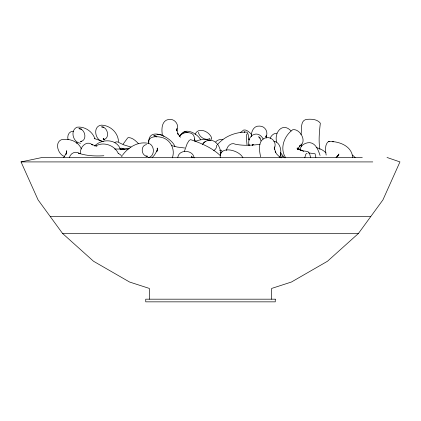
<?xml version="1.0" encoding="UTF-8"?>
<svg xmlns="http://www.w3.org/2000/svg" width="421" height="421" viewBox="0 0 421 421"><rect width="100%" height="100%" fill="white"/><g stroke="black" fill="none" stroke-linecap="round" stroke-linejoin="round"><path stroke-width="0.63" d="M251.353 136.699C251.027 131.71 253.658 125.5 259.562 126.09C265.098 126.037 268.63 132.062 266.03 136.925L266.282 135.336L266.277 137.672L266.025 136.183L266.414 138.041M297.794 149.423L297.826 148.197L297.663 149.423M301.01 134.673C302.057 129.5 299.699 119.596 307.509 119.306C311.908 118.99 317.513 119.296 320.334 123.174C319.371 131.805 318.45 140.703 319.865 149.413M66.755 150.571L66.023 154.344L66.518 152.818L63.713 157.58M76.864 143.582L76.943 142.398M248.922 145.261L249 144.119M281.117 157.886L280.665 152.734M304.751 157.828L305.804 154.197L307.13 153.191M244.38 132.552L244.901 131.326M300.062 149.923C300.389 145.229 305.493 142.403 309.83 142.661C315.976 143.314 318.381 150.46 320.076 155.449M177.799 157.391C178.893 149.039 193.181 149.587 194.113 157.938M226.493 150.502C226.877 146.292 231.234 141.898 235.56 144.266C243.585 145.887 251.879 145.303 259.957 144.35M252.605 145.44L252.826 144.329L252.547 145.266M184.298 151.602L187.198 143.561L189.082 140.572L190.539 139.625C201.259 143.182 212.11 147.771 220.378 155.67M198.77 132.299L198.559 133.083C199.665 137.314 206.058 141.093 209.942 138.483L209.248 139.43M298.152 148.066L297.868 149.05L297.231 147.992L297.731 149.197M156.944 151.271L157.522 147.997L157.512 149.965L157.159 148.545L157.701 150.597M172.31 157.833C175.147 150.55 171.552 141.688 164.479 138.372C159.159 136.078 147.387 134.831 148.429 143.708M156.954 151.26L157.28 150.244L154.481 155.007L152.086 157.801M220.904 152.87L221.409 151.949M279.839 156.98C282.181 151.707 280.449 142.024 273.824 141.277M270.214 138.288C271.171 135.504 273.787 133.168 276.829 133.194M179.567 136.699C180.951 132.799 186.04 132.178 189.603 132.836C194.013 133.225 194.623 137.478 194.849 141.009M338.063 155.833L338.926 154.023L336.874 157.001L337.995 155.786L336.058 157.349M252.632 145.266L253.089 144.329L252.405 145.324M69.349 157.591C70.612 152.891 76.006 150.481 79.937 153.765L78.585 153.202C86.689 155.907 95.388 156.275 103.861 155.744M180.683 135.136C184.951 126.753 197.396 133.457 200.633 139.756M297.742 149.06L300.262 145.434L299.342 146.297C307.756 142.203 300.331 128.626 292.827 129.657C284.238 135.778 279.381 148.46 285.706 157.822M202.275 144.508C210.474 134.241 221.651 144.05 220.588 154.996M123.09 144.187L127.689 137.92L128.573 137.551C132.568 137.741 135.736 140.809 138.356 143.545M271.645 299.184L271.645 288.432L291.427 282.023L327.47 261.262L358.424 233.476L382.936 199.875L399.95 161.917L387.015 157.47M195.123 134.373C198.344 126.184 210.221 131.952 211.721 138.33L210.442 140.709M122.374 155.391C128.242 146.966 139.304 140.456 149.66 143.75C154.975 146.634 154.649 156.365 148.329 157.686M217.331 144.824C224.467 136.194 235.949 131.815 247.006 132.126L248.158 134.367L248.937 140.046M252.379 145.482L253.01 144.803M281.791 157.286L282.996 155.986M203.106 143.245L205.185 141.561M215.673 141.903C217.399 139.846 220.378 139.135 222.946 139.693M179.183 136.346L184.487 131.92L186.592 132.047L188.019 132.747M95.772 146.061C103.182 141.219 114.986 145.334 118.343 153.649M247.111 133.852L246.606 134.778L246.343 137.167L247.001 144.835M240.238 132.652L243.759 129.984C246.932 129.51 249.464 132.404 251.526 134.431M94.541 146.034C101.798 138.567 116.728 138.609 120.543 149.513M352.645 157.643C352.03 145.808 338.616 140.993 328.443 141.498C324.596 144.582 325.359 150.707 326.18 155.065M213.673 150.523C215.61 149.639 217.031 147.392 216.315 145.261M194.991 141.514C199.496 139.593 204.869 138.704 209.537 140.414M114.886 142.414L116.259 141.872L117.517 141.903L123.642 144.813L130.963 147.066M146.566 144.587C140.077 145.387 141.182 156.549 147.65 156.233L145.982 156.159M149.355 299.184L149.355 288.432L129.573 282.023L93.53 261.262L62.576 233.476L38.064 199.875L21.05 161.917L42.216 157.47L362.292 157.47M120.132 149.523L129.263 148.387M119.759 148.439L121.585 148.171L124.421 149.145M73.354 131.378C68.823 130.889 66.939 136.067 68.07 139.735M156.896 134.299L160.706 134.473L164.001 136.241M128.231 149.16L114.623 149.013M219.546 150.255L221.299 150.218L222.083 151.213M21.05 161.917L372.78 161.917M50.32 216.678L370.68 216.678M62.576 233.476L358.424 233.476M156.128 135.93L153.76 135.799L154.975 135.899L156.88 136.972M332.422 141.74L333.458 141.809M328.443 141.498L329.343 141.556M184.656 148.003L177.252 147.05L171.768 145.619M103.829 127.205L101.587 126.879C108.092 127.016 110.307 138.941 103.113 139.677L104.35 139.856M81.695 129.094L78.895 128.689C85.4 128.826 87.61 140.751 80.422 141.488L81.658 141.666M103.319 141.414C95.051 141.24 92.241 126.079 101.382 125.142C110.291 125.29 118.317 132.81 118.501 141.824M80.627 143.224C73.128 142.851 69.718 130.394 77.001 127.205C84.721 126.189 92.578 131.51 94.946 138.888M308.614 152.918L315.076 153.765L315.871 157.443M96.888 146.255L91.352 144.303L92.383 144.908M220.109 152.523L221.367 152.87M316.15 147.529C319.755 148.45 323.328 150.092 325.938 152.802M94.251 138.472L102.613 141.461M64.45 156.465C58.219 154.549 54.325 142.924 61.219 139.788C69.007 138.035 78.159 141.151 81.364 148.918M118.501 153.418L120.864 155.096L122.032 156.796M303.715 151.434L298.3 148.466M92.467 144.935C86.742 139.63 79.348 147.439 80.495 153.718M280.344 157.701L276.765 154.139L275.15 151.649L275.797 152.67L274.234 147.755M104.382 139.84L103.15 138.798L104.013 139.551M260.399 138.204L258.683 136.73L260.52 139.293L260.962 140.951M352.493 155.039L355.182 157.591M248.527 138.993L249.353 139.709M284.438 157.828L280.718 152.944M180.435 137.257L177.567 133.378L178.215 134.394L176.657 129.479L176.909 130.968L176.915 128.626L176.657 130.215C179.799 124.59 174.341 118.091 168.289 119.511C161.248 120.916 161.422 130.094 162.48 135.62M291.095 131.01C282.68 121.669 273.887 132.557 276.681 142.161M297.81 149.066L297.052 148.092L298.542 149.508L297.168 148.545L301.689 150.707L300.462 150.429L307.972 151.592L309.593 153.697L310.619 157.465M104.124 139.483L103.492 138.604L104.076 139.614M242.896 157.78C239.512 150.092 219.194 144.808 220.236 157.575M174.915 146.587C172.173 137.667 148.25 125.737 148.787 142.324M194.26 138.988L195.612 141.624M263.209 139.093C258.005 128.963 246.28 135.725 249.143 145.508M103.808 138.667L104.182 139.635M191.887 156.628L192.271 157.691M297.826 149.229L297.515 148.097L297.694 149.387M66.665 152.144L66.397 151.118L66.744 152.539M260.683 156.844C259.094 150.66 257.784 139.756 265.867 137.783C271.919 136.367 277.381 142.866 274.239 148.492L274.497 146.903L274.492 149.239L274.318 148.25M191.692 156.096L191.897 157.317M301.073 143.903L301.273 146.461M275.26 299.184L145.74 299.184L145.74 301.846L275.26 301.846L275.26 299.184"/></g></svg>
